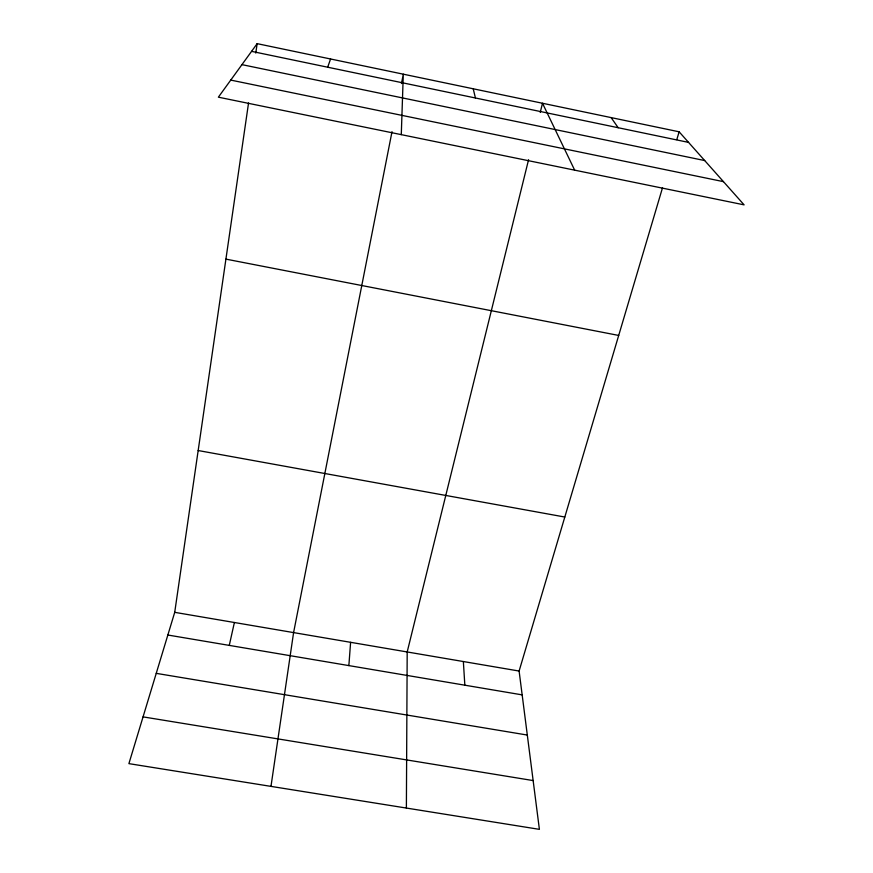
<?xml version="1.0" encoding="UTF-8"?>
<svg xmlns="http://www.w3.org/2000/svg" width="873" height="873" viewBox="0 0 873 873"><rect width="100%" height="100%" fill="white"/><g stroke="black" fill="none" stroke-linecap="round" stroke-linejoin="round"><path stroke-width="1.31" d="M406.382 808.06L407.189 651.967L528.58 159.672M401.285 134.638L403.304 74.183L401.471 83.535M348.862 665.597L350.608 642.321M662.498 187.848L519.108 671.042L539.394 829.35L128.898 763.635L174.72 612.333L248.554 102.927M255.778 53.078L257.153 43.65L679.129 131.801L744.102 204.86L218.37 97.176L257.153 43.65M270.979 786.377L293.59 632.598L392.01 131.67M229.272 645.398L234.39 622.504M540.234 112.442L542.493 103.254L574.663 170.159M676.804 139.615L679.129 131.801M327.67 67.21L330.583 58.993M143.063 716.875L533.141 780.571M156.245 673.356L527.314 735.055M174.72 612.333L519.108 671.042M167.856 635.02L522.163 694.875M198.171 450.533L564.809 517.034M225.921 259.128L618.695 335.439M230.745 80.087L723.455 181.649M251.566 51.354L688.546 142.386M241.941 64.635L704.707 160.567M611.122 117.593L618.182 127.731M473.221 88.784L475.425 97.994M463.356 661.538L464.84 685.185"/></g></svg>
